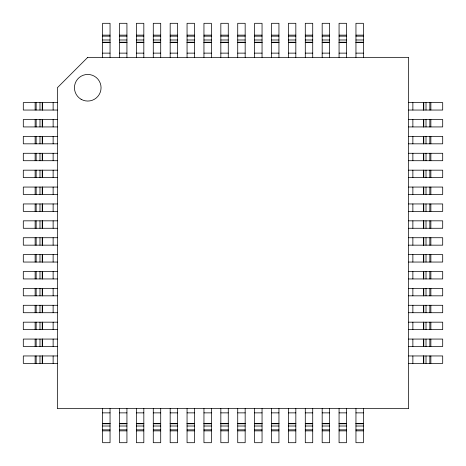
<?xml version="1.0" encoding="UTF-8"?>
<svg xmlns="http://www.w3.org/2000/svg" width="466" height="466" viewBox="0 0 466 466"><rect width="100%" height="100%" fill="white"/><g stroke="black" fill="none" stroke-linecap="round" stroke-linejoin="round"><path stroke-width="0.7" d="M102.613 35.136L110.046 35.136M119.506 35.136L126.933 35.136M136.392 35.136L143.825 35.136M153.279 35.136L160.712 35.136M170.172 35.136L177.604 35.136M187.058 35.136L194.491 35.136M203.951 35.136L211.383 35.136M220.837 35.136L228.27 35.136M237.73 35.136L245.163 35.136M254.617 35.136L262.049 35.136M271.509 35.136L278.942 35.136M288.396 35.136L295.828 35.136M305.288 35.136L312.721 35.136M322.175 35.136L329.608 35.136M339.067 35.136L346.494 35.136M355.954 35.136L363.387 35.136M102.613 36.15L110.046 36.15M119.506 36.15L126.933 36.15M136.392 36.15L143.825 36.15M153.279 36.15L160.712 36.15M170.172 36.15L177.604 36.15M187.058 36.15L194.491 36.15M203.951 36.15L211.383 36.15M220.837 36.15L228.27 36.15M237.73 36.15L245.163 36.15M254.617 36.15L262.049 36.15M271.509 36.15L278.942 36.15M288.396 36.15L295.828 36.15M305.288 36.15L312.721 36.15M322.175 36.15L329.608 36.15M339.067 36.15L346.494 36.15M355.954 36.15L363.387 36.15M102.613 39.989L110.046 39.989M119.506 39.989L126.933 39.989M136.392 39.989L143.825 39.989M153.279 39.989L160.712 39.989M170.172 39.989L177.604 39.989M187.058 39.989L194.491 39.989M203.951 39.989L211.383 39.989M220.837 39.989L228.27 39.989M237.73 39.989L245.163 39.989M254.617 39.989L262.049 39.989M271.509 39.989L278.942 39.989M288.396 39.989L295.828 39.989M305.288 39.989L312.721 39.989M322.175 39.989L329.608 39.989M339.067 39.989L346.494 39.989M355.954 39.989L363.387 39.989M102.613 42.214L110.046 42.214M119.506 42.214L126.933 42.214M136.392 42.214L143.825 42.214M153.279 42.214L160.712 42.214M170.172 42.214L177.604 42.214M187.058 42.214L194.491 42.214M203.951 42.214L211.383 42.214M220.837 42.214L228.27 42.214M237.73 42.214L245.163 42.214M254.617 42.214L262.049 42.214M271.509 42.214L278.942 42.214M288.396 42.214L295.828 42.214M305.288 42.214L312.721 42.214M322.175 42.214L329.608 42.214M339.067 42.214L346.494 42.214M355.954 42.214L363.387 42.214M102.613 42.592L110.046 42.592M119.506 42.592L126.933 42.592M136.392 42.592L143.825 42.592M153.279 42.592L160.712 42.592M170.172 42.592L177.604 42.592M187.058 42.592L194.491 42.592M203.951 42.592L211.383 42.592M220.837 42.592L228.27 42.592M237.73 42.592L245.163 42.592M254.617 42.592L262.049 42.592M271.509 42.592L278.942 42.592M288.396 42.592L295.828 42.592M305.288 42.592L312.721 42.592M322.175 42.592L329.608 42.592M339.067 42.592L346.494 42.592M355.954 42.592L363.387 42.592M102.613 53.13L110.046 53.13M119.506 53.13L126.933 53.13M136.392 53.13L143.825 53.13M153.279 53.13L160.712 53.13M170.172 53.13L177.604 53.13M187.058 53.13L194.491 53.13M203.951 53.13L211.383 53.13M220.837 53.13L228.27 53.13M237.73 53.13L245.163 53.13M254.617 53.13L262.049 53.13M271.509 53.13L278.942 53.13M288.396 53.13L295.828 53.13M305.288 53.13L312.721 53.13M322.175 53.13L329.608 53.13M339.067 53.13L346.494 53.13M355.954 53.13L363.387 53.13M57.347 102.613L23.3 102.613L23.3 110.046L57.347 110.046M408.653 102.613L442.7 102.613L442.7 110.046L408.653 110.046M57.347 119.506L23.3 119.506L23.3 126.933L57.347 126.933M408.653 119.506L442.7 119.506L442.7 126.933L408.653 126.933M57.347 136.392L23.3 136.392L23.3 143.825L57.347 143.825M408.653 136.392L442.7 136.392L442.7 143.825L408.653 143.825M57.347 153.279L23.3 153.279L23.3 160.712L57.347 160.712M408.653 153.279L442.7 153.279L442.7 160.712L408.653 160.712M57.347 170.172L23.3 170.172L23.3 177.604L57.347 177.604M408.653 170.172L442.7 170.172L442.7 177.604L408.653 177.604M57.347 187.058L23.3 187.058L23.3 194.491L57.347 194.491M408.653 187.058L442.7 187.058L442.7 194.491L408.653 194.491M57.347 203.951L23.3 203.951L23.3 211.383L57.347 211.383M408.653 203.951L442.7 203.951L442.7 211.383L408.653 211.383M57.347 220.837L23.3 220.837L23.3 228.27L57.347 228.27M408.653 220.837L442.7 220.837L442.7 228.27L408.653 228.27M57.347 237.73L23.3 237.73L23.3 245.163L57.347 245.163M408.653 237.73L442.7 237.73L442.7 245.163L408.653 245.163M57.347 254.617L23.3 254.617L23.3 262.049L57.347 262.049M408.653 254.617L442.7 254.617L442.7 262.049L408.653 262.049M57.347 271.509L23.3 271.509L23.3 278.942L57.347 278.942M408.653 271.509L442.7 271.509L442.7 278.942L408.653 278.942M57.347 288.396L23.3 288.396L23.3 295.828L57.347 295.828M408.653 288.396L442.7 288.396L442.7 295.828L408.653 295.828M57.347 305.288L23.3 305.288L23.3 312.721L57.347 312.721M408.653 305.288L442.7 305.288L442.7 312.721L408.653 312.721M57.347 322.175L23.3 322.175L23.3 329.608L57.347 329.608M408.653 322.175L442.7 322.175L442.7 329.608L408.653 329.608M57.347 339.067L23.3 339.067L23.3 346.494L57.347 346.494M408.653 339.067L442.7 339.067L442.7 346.494L408.653 346.494M57.347 355.954L23.3 355.954L23.3 363.387L57.347 363.387M408.653 355.954L442.7 355.954L442.7 363.387L408.653 363.387M102.613 412.87L110.046 412.87M119.506 412.87L126.933 412.87M136.392 412.87L143.825 412.87M153.279 412.87L160.712 412.87M170.172 412.87L177.604 412.87M187.058 412.87L194.491 412.87M203.951 412.87L211.383 412.87M220.837 412.87L228.27 412.87M237.73 412.87L245.163 412.87M254.617 412.87L262.049 412.87M271.509 412.87L278.942 412.87M288.396 412.87L295.828 412.87M305.288 412.87L312.721 412.87M322.175 412.87L329.608 412.87M339.067 412.87L346.494 412.87M355.954 412.87L363.387 412.87M102.613 423.408L110.046 423.408M119.506 423.408L126.933 423.408M136.392 423.408L143.825 423.408M153.279 423.408L160.712 423.408M170.172 423.408L177.604 423.408M187.058 423.408L194.491 423.408M203.951 423.408L211.383 423.408M220.837 423.408L228.27 423.408M237.73 423.408L245.163 423.408M254.617 423.408L262.049 423.408M271.509 423.408L278.942 423.408M288.396 423.408L295.828 423.408M305.288 423.408L312.721 423.408M322.175 423.408L329.608 423.408M339.067 423.408L346.494 423.408M355.954 423.408L363.387 423.408M102.613 423.786L110.046 423.786M119.506 423.786L126.933 423.786M136.392 423.786L143.825 423.786M153.279 423.786L160.712 423.786M170.172 423.786L177.604 423.786M187.058 423.786L194.491 423.786M203.951 423.786L211.383 423.786M220.837 423.786L228.27 423.786M237.73 423.786L245.163 423.786M254.617 423.786L262.049 423.786M271.509 423.786L278.942 423.786M288.396 423.786L295.828 423.786M305.288 423.786L312.721 423.786M322.175 423.786L329.608 423.786M339.067 423.786L346.494 423.786M355.954 423.786L363.387 423.786M102.613 426.011L110.046 426.011M119.506 426.011L126.933 426.011M136.392 426.011L143.825 426.011M153.279 426.011L160.712 426.011M170.172 426.011L177.604 426.011M187.058 426.011L194.491 426.011M203.951 426.011L211.383 426.011M220.837 426.011L228.27 426.011M237.73 426.011L245.163 426.011M254.617 426.011L262.049 426.011M271.509 426.011L278.942 426.011M288.396 426.011L295.828 426.011M305.288 426.011L312.721 426.011M322.175 426.011L329.608 426.011M339.067 426.011L346.494 426.011M355.954 426.011L363.387 426.011M102.613 429.85L110.046 429.85M119.506 429.85L126.933 429.85M136.392 429.85L143.825 429.85M153.279 429.85L160.712 429.85M170.172 429.85L177.604 429.85M187.058 429.85L194.491 429.85M203.951 429.85L211.383 429.85M220.837 429.85L228.27 429.85M237.73 429.85L245.163 429.85M254.617 429.85L262.049 429.85M271.509 429.85L278.942 429.85M288.396 429.85L295.828 429.85M305.288 429.85L312.721 429.85M322.175 429.85L329.608 429.85M339.067 429.85L346.494 429.85M355.954 429.85L363.387 429.85M102.613 430.864L110.046 430.864M119.506 430.864L126.933 430.864M136.392 430.864L143.825 430.864M153.279 430.864L160.712 430.864M170.172 430.864L177.604 430.864M187.058 430.864L194.491 430.864M203.951 430.864L211.383 430.864M220.837 430.864L228.27 430.864M237.73 430.864L245.163 430.864M254.617 430.864L262.049 430.864M271.509 430.864L278.942 430.864M288.396 430.864L295.828 430.864M305.288 430.864L312.721 430.864M322.175 430.864L329.608 430.864M339.067 430.864L346.494 430.864M355.954 430.864L363.387 430.864M430.864 102.613L430.864 110.046M430.864 119.506L430.864 126.933M430.864 136.392L430.864 143.825M430.864 153.279L430.864 160.712M430.864 170.172L430.864 177.604M430.864 187.058L430.864 194.491M430.864 203.951L430.864 211.383M430.864 220.837L430.864 228.27M430.864 237.73L430.864 245.163M430.864 254.617L430.864 262.049M430.864 271.509L430.864 278.942M430.864 288.396L430.864 295.828M430.864 305.288L430.864 312.721M430.864 322.175L430.864 329.608M430.864 339.067L430.864 346.494M430.864 355.954L430.864 363.387M429.85 102.613L429.85 110.046M429.85 119.506L429.85 126.933M429.85 136.392L429.85 143.825M429.85 153.279L429.85 160.712M429.85 170.172L429.85 177.604M429.85 187.058L429.85 194.491M429.85 203.951L429.85 211.383M429.85 220.837L429.85 228.27M429.85 237.73L429.85 245.163M429.85 254.617L429.85 262.049M429.85 271.509L429.85 278.942M429.85 288.396L429.85 295.828M429.85 305.288L429.85 312.721M429.85 322.175L429.85 329.608M429.85 339.067L429.85 346.494M429.85 355.954L429.85 363.387M426.011 102.613L426.011 110.046M426.011 119.506L426.011 126.933M426.011 136.392L426.011 143.825M426.011 153.279L426.011 160.712M426.011 170.172L426.011 177.604M426.011 187.058L426.011 194.491M426.011 203.951L426.011 211.383M426.011 220.837L426.011 228.27M426.011 237.73L426.011 245.163M426.011 254.617L426.011 262.049M426.011 271.509L426.011 278.942M426.011 288.396L426.011 295.828M426.011 305.288L426.011 312.721M426.011 322.175L426.011 329.608M426.011 339.067L426.011 346.494M426.011 355.954L426.011 363.387M423.786 102.613L423.786 110.046M423.786 119.506L423.786 126.933M423.786 136.392L423.786 143.825M423.786 153.279L423.786 160.712M423.786 170.172L423.786 177.604M423.786 187.058L423.786 194.491M423.786 203.951L423.786 211.383M423.786 220.837L423.786 228.27M423.786 237.73L423.786 245.163M423.786 254.617L423.786 262.049M423.786 271.509L423.786 278.942M423.786 288.396L423.786 295.828M423.786 305.288L423.786 312.721M423.786 322.175L423.786 329.608M423.786 339.067L423.786 346.494M423.786 355.954L423.786 363.387M423.408 102.613L423.408 110.046M423.408 119.506L423.408 126.933M423.408 136.392L423.408 143.825M423.408 153.279L423.408 160.712M423.408 170.172L423.408 177.604M423.408 187.058L423.408 194.491M423.408 203.951L423.408 211.383M423.408 220.837L423.408 228.27M423.408 237.73L423.408 245.163M423.408 254.617L423.408 262.049M423.408 271.509L423.408 278.942M423.408 288.396L423.408 295.828M423.408 305.288L423.408 312.721M423.408 322.175L423.408 329.608M423.408 339.067L423.408 346.494M423.408 355.954L423.408 363.387M412.87 102.613L412.87 110.046M412.87 119.506L412.87 126.933M412.87 136.392L412.87 143.825M412.87 153.279L412.87 160.712M412.87 170.172L412.87 177.604M412.87 187.058L412.87 194.491M412.87 203.951L412.87 211.383M412.87 220.837L412.87 228.27M412.87 237.73L412.87 245.163M412.87 254.617L412.87 262.049M412.87 271.509L412.87 278.942M412.87 288.396L412.87 295.828M412.87 305.288L412.87 312.721M412.87 322.175L412.87 329.608M412.87 339.067L412.87 346.494M412.87 355.954L412.87 363.387M363.387 57.347L363.387 23.3L355.954 23.3L355.954 57.347M363.387 408.653L363.387 442.7L355.954 442.7L355.954 408.653M346.494 57.347L346.494 23.3L339.067 23.3L339.067 57.347M346.494 408.653L346.494 442.7L339.067 442.7L339.067 408.653M329.608 57.347L329.608 23.3L322.175 23.3L322.175 57.347M329.608 408.653L329.608 442.7L322.175 442.7L322.175 408.653M312.721 57.347L312.721 23.3L305.288 23.3L305.288 57.347M312.721 408.653L312.721 442.7L305.288 442.7L305.288 408.653M295.828 57.347L295.828 23.3L288.396 23.3L288.396 57.347M295.828 408.653L295.828 442.7L288.396 442.7L288.396 408.653M278.942 57.347L278.942 23.3L271.509 23.3L271.509 57.347M278.942 408.653L278.942 442.7L271.509 442.7L271.509 408.653M262.049 57.347L262.049 23.3L254.617 23.3L254.617 57.347M262.049 408.653L262.049 442.7L254.617 442.7L254.617 408.653M245.163 57.347L245.163 23.3L237.73 23.3L237.73 57.347M245.163 408.653L245.163 442.7L237.73 442.7L237.73 408.653M228.27 57.347L228.27 23.3L220.837 23.3L220.837 57.347M228.27 408.653L228.27 442.7L220.837 442.7L220.837 408.653M211.383 57.347L211.383 23.3L203.951 23.3L203.951 57.347M211.383 408.653L211.383 442.7L203.951 442.7L203.951 408.653M194.491 57.347L194.491 23.3L187.058 23.3L187.058 57.347M194.491 408.653L194.491 442.7L187.058 442.7L187.058 408.653M177.604 57.347L177.604 23.3L170.172 23.3L170.172 57.347M177.604 408.653L177.604 442.7L170.172 442.7L170.172 408.653M160.712 57.347L160.712 23.3L153.279 23.3L153.279 57.347M160.712 408.653L160.712 442.7L153.279 442.7L153.279 408.653M143.825 57.347L143.825 23.3L136.392 23.3L136.392 57.347M143.825 408.653L143.825 442.7L136.392 442.7L136.392 408.653M126.933 57.347L126.933 23.3L119.506 23.3L119.506 57.347M126.933 408.653L126.933 442.7L119.506 442.7L119.506 408.653M110.046 57.347L110.046 23.3L102.613 23.3L102.613 57.347M110.046 408.653L110.046 442.7L102.613 442.7L102.613 408.653M53.13 102.613L53.13 110.046M53.13 119.506L53.13 126.933M53.13 136.392L53.13 143.825M53.13 153.279L53.13 160.712M53.13 170.172L53.13 177.604M53.13 187.058L53.13 194.491M53.13 203.951L53.13 211.383M53.13 220.837L53.13 228.27M53.13 237.73L53.13 245.163M53.13 254.617L53.13 262.049M53.13 271.509L53.13 278.942M53.13 288.396L53.13 295.828M53.13 305.288L53.13 312.721M53.13 322.175L53.13 329.608M53.13 339.067L53.13 346.494M53.13 355.954L53.13 363.387M42.592 102.613L42.592 110.046M42.592 119.506L42.592 126.933M42.592 136.392L42.592 143.825M42.592 153.279L42.592 160.712M42.592 170.172L42.592 177.604M42.592 187.058L42.592 194.491M42.592 203.951L42.592 211.383M42.592 220.837L42.592 228.27M42.592 237.73L42.592 245.163M42.592 254.617L42.592 262.049M42.592 271.509L42.592 278.942M42.592 288.396L42.592 295.828M42.592 305.288L42.592 312.721M42.592 322.175L42.592 329.608M42.592 339.067L42.592 346.494M42.592 355.954L42.592 363.387M42.214 102.613L42.214 110.046M42.214 119.506L42.214 126.933M42.214 136.392L42.214 143.825M42.214 153.279L42.214 160.712M42.214 170.172L42.214 177.604M42.214 187.058L42.214 194.491M42.214 203.951L42.214 211.383M42.214 220.837L42.214 228.27M42.214 237.73L42.214 245.163M42.214 254.617L42.214 262.049M42.214 271.509L42.214 278.942M42.214 288.396L42.214 295.828M42.214 305.288L42.214 312.721M42.214 322.175L42.214 329.608M42.214 339.067L42.214 346.494M42.214 355.954L42.214 363.387M39.989 102.613L39.989 110.046M39.989 119.506L39.989 126.933M39.989 136.392L39.989 143.825M39.989 153.279L39.989 160.712M39.989 170.172L39.989 177.604M39.989 187.058L39.989 194.491M39.989 203.951L39.989 211.383M39.989 220.837L39.989 228.27M39.989 237.73L39.989 245.163M39.989 254.617L39.989 262.049M39.989 271.509L39.989 278.942M39.989 288.396L39.989 295.828M39.989 305.288L39.989 312.721M39.989 322.175L39.989 329.608M39.989 339.067L39.989 346.494M39.989 355.954L39.989 363.387M36.15 102.613L36.15 110.046M36.15 119.506L36.15 126.933M36.15 136.392L36.15 143.825M36.15 153.279L36.15 160.712M36.15 170.172L36.15 177.604M36.15 187.058L36.15 194.491M36.15 203.951L36.15 211.383M36.15 220.837L36.15 228.27M36.15 237.73L36.15 245.163M36.15 254.617L36.15 262.049M36.15 271.509L36.15 278.942M36.15 288.396L36.15 295.828M36.15 305.288L36.15 312.721M36.15 322.175L36.15 329.608M36.15 339.067L36.15 346.494M36.15 355.954L36.15 363.387M35.136 102.613L35.136 110.046M35.136 119.506L35.136 126.933M35.136 136.392L35.136 143.825M35.136 153.279L35.136 160.712M35.136 170.172L35.136 177.604M35.136 187.058L35.136 194.491M35.136 203.951L35.136 211.383M35.136 220.837L35.136 228.27M35.136 237.73L35.136 245.163M35.136 254.617L35.136 262.049M35.136 271.509L35.136 278.942M35.136 288.396L35.136 295.828M35.136 305.288L35.136 312.721M35.136 322.175L35.136 329.608M35.136 339.067L35.136 346.494M35.136 355.954L35.136 363.387M87.754 57.347L57.347 87.754L57.347 408.653L408.653 408.653L408.653 57.347L87.754 57.347M81.096 99.275A13.31 13.31 0 0 0 101.058 87.754A13.31 13.31 0 0 0 81.096 76.226A13.31 13.31 0 0 0 81.096 99.275"/></g></svg>
